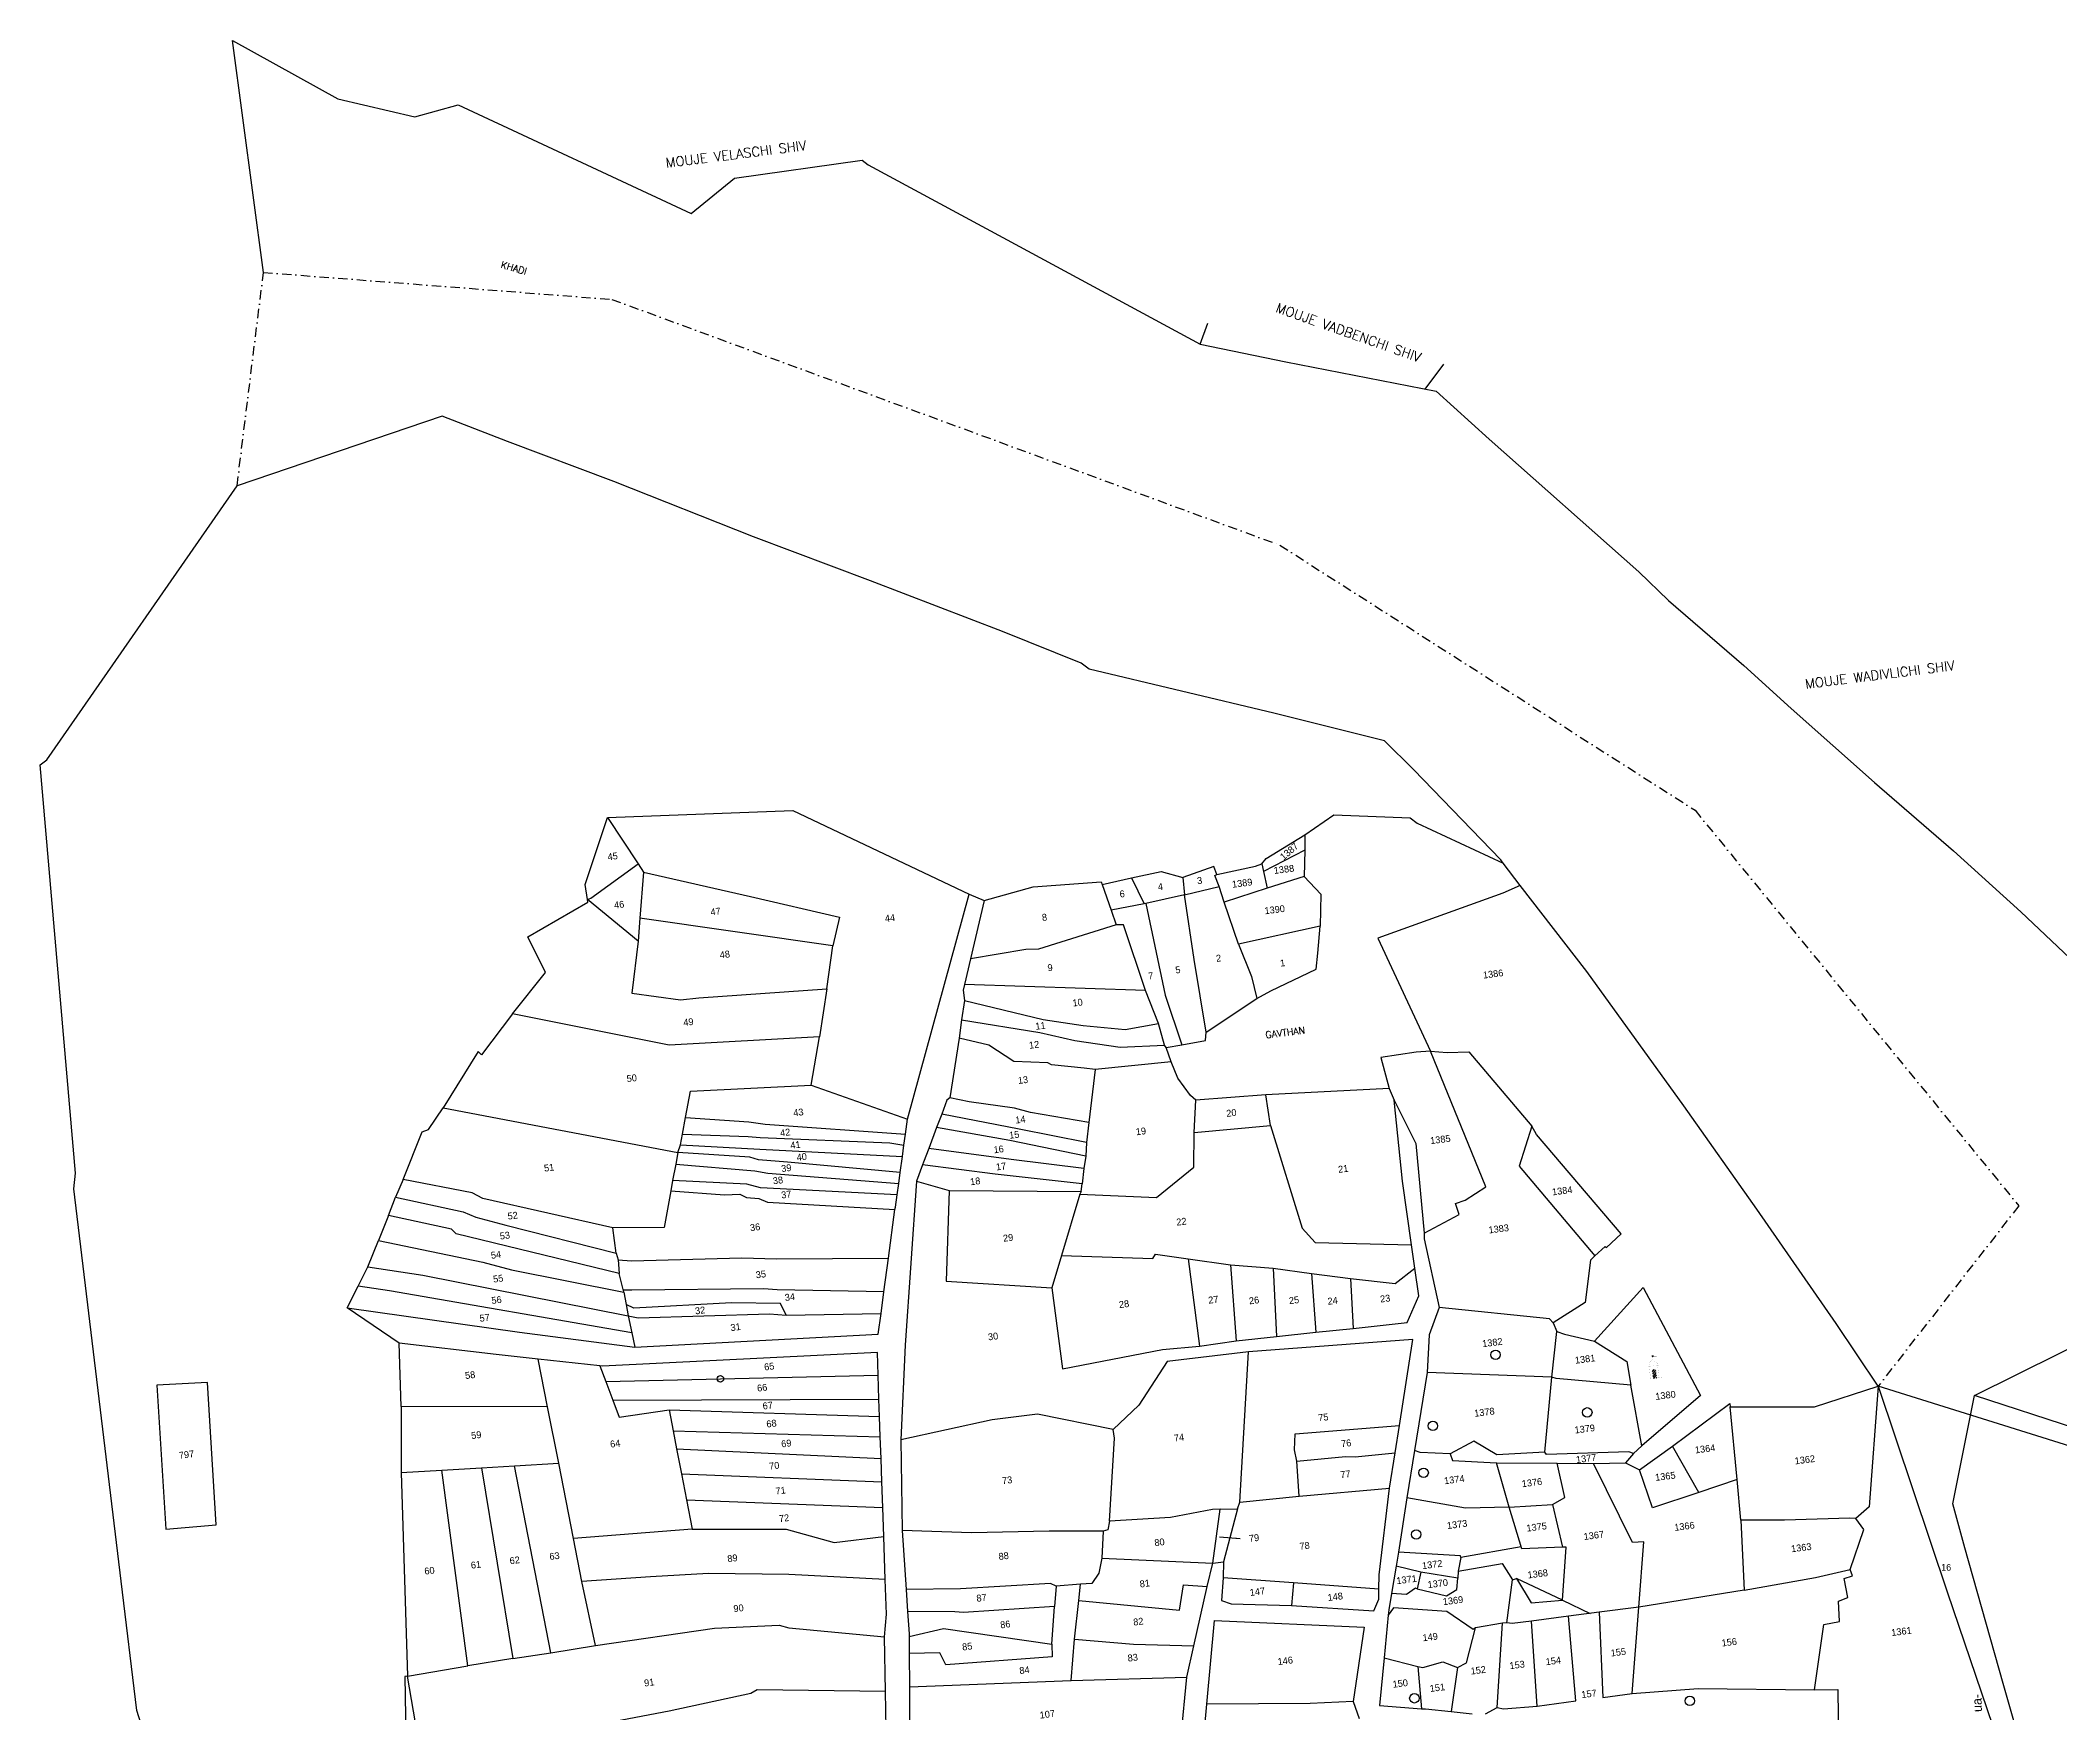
# Model space of a CAD drawing. Header units: metres. Extents: x 286362 to 288495, y 2008811 to 2013011.
# Drawn here: x 286362 to 287449, y 2012111 to 2013011 of the extents above; entities that cross this region are included whole.
import ezdxf
from ezdxf.enums import TextEntityAlignment as Align

# ---------------------------------------------------------------- set-up
doc = ezdxf.new("R2010")
doc.units = ezdxf.units.M
doc.linetypes.add('DASHDOT', pattern=[1, 0.5, -0.25, 0, -0.25])
for name, color, linetype in [('OFF', 1, 'Continuous'), ('POLY_PARCEL', 6, 'Continuous'), ('POLY_ROAD', 30, 'Continuous'), ('POLY_WATER', 4, 'Continuous'), ('TEXT_MAPIN', 7, 'Continuous'), ('TEXT_MAPOUT', 7, 'Continuous'), ('TEXT_PARCEL', 7, 'Continuous'), ('V_BOUND_LINE', 7, 'Continuous'), ('V_BOUND_STREAM_LINE', 7, 'DASHDOT'), ('V_DIVED_LINE', 7, 'Continuous')]:
    doc.layers.add(name, color=color, linetype=linetype)
doc.styles.get("Standard").update_dxf_attribs({"font": 'simplex.shx'})
doc.styles.add('TEXT_MAP', font='')
doc.styles.get('TEXT_MAP').set_extended_font_data('Kruti Dev 050')
doc.dimstyles.get("Standard").update_dxf_attribs({"dimtxt": 0.18, "dimasz": 0.18, "dimexe": 0.18, "dimexo": 0.0625, "dimgap": 0.09, "dimtad": 0, "dimtih": 1, "dimtoh": 1, "dimdec": 4, "dimzin": 0, "dimdsep": 46, "dimtxsty": 'Standard', "dimcen": 0.09, "dimadec": 0, "dimazin": 0, "dimtfac": 1, "dimtdec": 4, "dimtofl": 0, "dimtmove": 0, "dimatfit": 3, "dimfxl": 1, "dimtolj": 1, "dimtzin": 0, "dimarcsym": 0})

msp = doc.modelspace()

# ---------------------------------------------------------------- hatches: boundary and pattern name
at = {"linetype": 'Continuous'}
msp.add_hatch(color=256, dxfattribs=at).paths.add_polyline_path([(287230.2, 2012302.6), (287230.9, 2012302.8), (287231.6, 2012302.8), (287232.5, 2012303), (287230.6, 2012303), (287230, 2012303.3), (287229.3, 2012303.3), (287229.4, 2012302.2), (287229.5, 2012302.2)])
h = msp.add_hatch(dxfattribs=at)
h.set_pattern_fill('ANSI31', color=256, scale=7.401259, angle=7.152, style=0)
h.set_pattern_definition([(52.152, (287063.8324, 2012061.3895), (-0.7305424, 0.5676478), [])])
h.paths.add_polyline_path([(287229.5, 2012295.5), (287230.1, 2012290.8), (287232.1, 2012291.1), (287231.5, 2012295.8)])

# ---------------------------------------------------------------- linework, layer by layer
at = {"linetype": 'Continuous', "const_width": 0.037}
for points in [[(287227.9, 2012297.3), (287227.8, 2012298.2), (287228.1, 2012299.3), (287228.7, 2012300.1), (287229.2, 2012300.5), (287229.5, 2012301.1), (287230, 2012300.7), (287230.9, 2012300.2), (287231.4, 2012300), (287231.9, 2012299.5), (287232.2, 2012298.9), (287232.4, 2012297.9)], [(287229.5, 2012301.1), (287229.3, 2012303.3), (287230, 2012303.3), (287230.6, 2012303), (287232.5, 2012303), (287231.6, 2012302.8), (287230.9, 2012302.8), (287230.2, 2012302.6), (287229.5, 2012302.2), (287229.4, 2012302.2)], [(287226.6, 2012297.2), (287233.8, 2012298.1)], [(287227.5, 2012290.5), (287234.7, 2012291.4)], [(287228.7, 2012290.6), (287227.9, 2012297.3)], [(287230.1, 2012290.8), (287229.5, 2012295.5), (287231.5, 2012295.8), (287232.1, 2012291.1)], [(287233.3, 2012291.2), (287232.4, 2012297.9)]]:
    msp.add_lwpolyline(points, dxfattribs=at)
for centre, radius in [((287145.2, 2012303.6), 2.54), ((286727.9, 2012290.7), 1.75), ((287194.6, 2012272.6), 2.54), ((287111.5, 2012265.3), 2.54), ((287106.5, 2012240.1), 2.54), ((287102.5, 2012206.9), 2.54), ((287101.5, 2012118.7), 2.54), ((287249.8, 2012117.3), 2.54)]:
    msp.add_circle(centre, radius)
at = {"layer": 'OFF'}
for p, q in [((286481.9, 2012886.2), (286465.2, 2013011.1)), ((286861.9, 2012551.5), (286870, 2012548.2)), ((287403, 2012281.7), (287602.9, 2012380.9)), ((286555, 2012309.9), (286527, 2012328.9)), ((286763.4, 2012324.9), (286760.3, 2012331.2)), ((287391.4, 2012223.4), (287403, 2012281.7)), ((286993.1, 2012191.5), (286998.8, 2012192.2))]:
    msp.add_line(p, q, dxfattribs=at)
at = {"layer": 'POLY_PARCEL'}
for p, q in [((286667.2, 2012592.8), (286766.9, 2012596.5)), ((286766.9, 2012596.5), (286861.9, 2012551.5)), ((286655.1, 2012556.8), (286667.2, 2012592.8)), ((286667.2, 2012592.8), (286683.7, 2012567.8)), ((287042.6, 2012583.5), (287058.2, 2012594.2)), ((287058.2, 2012594.2), (287099.3, 2012592.7)), ((287099.3, 2012592.7), (287103.1, 2012589.7)), ((287103.1, 2012589.7), (287149.4, 2012568.2)), ((287042.5, 2012575.2), (287020.3, 2012563.7)), ((287021.8, 2012570.8), (287042.6, 2012583.5)), ((287042.5, 2012575.2), (287042.2, 2012561.1)), ((287042.6, 2012583.5), (287042.5, 2012575.2)), ((286658.1, 2012549.3), (286683.7, 2012567.8)), ((286683.7, 2012567.8), (286686.6, 2012563.3)), ((286686.6, 2012563.3), (286684.6, 2012538.6)), ((286686.6, 2012563.3), (286744.1, 2012550.3)), ((286949.2, 2012560.3), (286965.2, 2012563.7)), ((286965.2, 2012563.7), (286976.9, 2012560.5)), ((286993.5, 2012566.5), (286976.9, 2012560.5)), ((286995.2, 2012562.1), (286993.5, 2012566.5)), ((286994.1, 2012561.5), (286995.2, 2012562.1)), ((286995.2, 2012562.1), (287015.9, 2012566.6)), ((287015.9, 2012566.6), (287019.4, 2012567.9)), ((287019.4, 2012567.9), (287021.8, 2012570.8)), ((287019.4, 2012567.9), (287020.3, 2012563.7)), ((287020.3, 2012563.7), (287022.2, 2012554.7)), ((286656.3, 2012548.7), (286655.1, 2012556.8)), ((286870, 2012548.2), (286896.3, 2012555.5)), ((286896.3, 2012555.5), (286932.9, 2012558.2)), ((286932.9, 2012558.2), (286933.5, 2012556.7)), ((286933.5, 2012556.7), (286949.2, 2012560.3)), ((286933.5, 2012556.7), (286938.2, 2012542.9)), ((286949.2, 2012560.3), (286956.1, 2012546.4)), ((286977.8, 2012551.2), (286957, 2012546.5)), ((286976.9, 2012560.5), (286977.8, 2012551.2)), ((286977.8, 2012551.2), (286996.5, 2012555.6)), ((286982.9, 2012516.4), (286977.8, 2012551.2)), ((286996.5, 2012555.6), (286994.1, 2012561.5)), ((286999.1, 2012547.2), (286996.5, 2012555.6)), ((287022.2, 2012554.7), (286999.1, 2012547.2)), ((287042.2, 2012561.1), (287022.2, 2012554.7)), ((287042.2, 2012561.1), (287051.2, 2012551.6)), ((287051.2, 2012551.6), (287050.8, 2012534.3)), ((287149.1, 2012552.1), (287081.8, 2012527.8)), ((287158.5, 2012556.2), (287149.1, 2012552.1)), ((286624.2, 2012528.5), (286656.5, 2012547.3)), ((286656.3, 2012548.7), (286658.1, 2012549.3)), ((286683.6, 2012526.2), (286656.3, 2012548.7)), ((286656.5, 2012547.3), (286656.3, 2012548.7)), ((286744.1, 2012550.3), (286792.1, 2012539.2)), ((286956.1, 2012546.4), (286938.2, 2012542.9)), ((286938.2, 2012542.9), (286940.9, 2012535)), ((286957, 2012546.5), (286956.1, 2012546.4)), ((286957, 2012546.5), (286967.3, 2012497.2)), ((287006.8, 2012524.6), (286999.1, 2012547.2)), ((286684.6, 2012538.6), (286683.6, 2012526.2)), ((286788.5, 2012523.8), (286684.6, 2012538.6)), ((286792.1, 2012539.2), (286788.5, 2012523.8)), ((286940.9, 2012535), (286899.1, 2012521.9)), ((286945, 2012535), (286940.9, 2012535)), ((286956.7, 2012499.6), (286945, 2012535)), ((287050.8, 2012534.3), (287006.8, 2012524.6)), ((287049.6, 2012519.8), (287050.8, 2012534.3)), ((286633.8, 2012509.4), (286624.2, 2012528.5)), ((286683.6, 2012526.2), (286680.2, 2012498.2)), ((286785.2, 2012500.5), (286788.5, 2012523.8)), ((286892.4, 2012521.8), (286862.6, 2012516.7)), ((286899.1, 2012521.9), (286892.4, 2012521.8)), ((287006.8, 2012524.6), (287013.8, 2012507.2)), ((287048.7, 2012511.1), (287049.6, 2012519.8)), ((287081.8, 2012527.8), (287110.2, 2012467.1)), ((286616, 2012487.1), (286633.8, 2012509.4)), ((286989.5, 2012477.3), (286982.9, 2012516.4)), ((287024.3, 2012499.5), (287048.7, 2012511.1)), ((286680.2, 2012498.2), (286706.5, 2012494.6)), ((286716.3, 2012495.8), (286785.2, 2012500.5)), ((286785.2, 2012500.5), (286781.3, 2012474.7)), ((286956.7, 2012499.6), (286859.3, 2012503)), ((286963.7, 2012482), (286956.7, 2012499.6)), ((286967.3, 2012497.2), (286976.3, 2012470.5)), ((287013.8, 2012507.2), (287016.7, 2012495.4)), ((287016.7, 2012495.4), (287024.3, 2012499.5)), ((286616, 2012487.1), (286599.4, 2012465.1)), ((286700.4, 2012470.3), (286616, 2012487.1)), ((286706.5, 2012494.6), (286716.3, 2012495.8)), ((286859.3, 2012494.3), (286901.7, 2012484.1)), ((286989.5, 2012477.3), (287016.7, 2012495.4)), ((286857.8, 2012483.9), (286899.8, 2012477.1)), ((286899.8, 2012477.1), (286918.8, 2012472.8)), ((286901.7, 2012484.1), (286923.2, 2012480.8)), ((286923.2, 2012480.8), (286945.8, 2012478.7)), ((286945.8, 2012478.7), (286963.7, 2012482)), ((286967, 2012470.2), (286963.7, 2012482)), ((286989.1, 2012472.8), (286989.5, 2012477.3)), ((286597.6, 2012466.8), (286578.6, 2012436.5)), ((286599.4, 2012465.1), (286597.6, 2012466.8)), ((286781.3, 2012474.7), (286700.4, 2012470.3)), ((286776.7, 2012448.8), (286781.3, 2012474.7)), ((286872.5, 2012470.2), (286856.4, 2012474.1)), ((286885.9, 2012461.5), (286872.5, 2012470.2)), ((286918.8, 2012472.8), (286943.1, 2012469.2)), ((286943.1, 2012469.2), (286967, 2012470.2)), ((286967.9, 2012469), (286967, 2012470.2)), ((286967.9, 2012469), (286976.3, 2012470.5)), ((286970.5, 2012461.3), (286967.9, 2012469)), ((286976.3, 2012470.5), (286989.1, 2012472.8)), ((287102.4, 2012466.5), (287083.4, 2012463.7)), ((287110.2, 2012467.1), (287102.4, 2012466.5)), ((287110.2, 2012467.1), (287119.1, 2012466.3)), ((287139.9, 2012394), (287110.2, 2012467.1)), ((287119.1, 2012466.3), (287130.8, 2012466.6)), ((287130.8, 2012466.6), (287164.7, 2012426.6)), ((286904.2, 2012460.8), (286885.9, 2012461.5)), ((286906.2, 2012459.7), (286904.2, 2012460.8)), ((286923.7, 2012457.8), (286906.2, 2012459.7)), ((286929.6, 2012457.1), (286923.7, 2012457.8)), ((286929.6, 2012457.1), (286926.2, 2012428.7)), ((286970.5, 2012461.3), (286929.6, 2012457.1)), ((286974.1, 2012452.5), (286970.5, 2012461.3)), ((287083.4, 2012463.7), (287088, 2012447)), ((286709.2, 2012431.4), (286711.8, 2012445.5)), ((286711.8, 2012445.5), (286776.7, 2012448.8)), ((286776.7, 2012448.8), (286828.7, 2012430.4)), ((286981, 2012443.2), (286974.1, 2012452.5)), ((286983.9, 2012440.6), (286981, 2012443.2)), ((287021.5, 2012443.5), (286983.9, 2012440.6)), ((287088, 2012447), (287021.5, 2012443.5)), ((287024.1, 2012427.1), (287021.5, 2012443.5)), ((287088, 2012447), (287090.6, 2012440.7)), ((286570.7, 2012424.9), (286578.6, 2012436.5)), ((286578.6, 2012436.5), (286705, 2012412.4)), ((286707.5, 2012422.4), (286709.2, 2012431.4)), ((286709.2, 2012431.4), (286743.2, 2012429)), ((286888.8, 2012425.1), (286847.1, 2012433.2)), ((286861.8, 2012439.7), (286851.4, 2012441.9)), ((286886.3, 2012436.3), (286861.8, 2012439.7)), ((286894.9, 2012434), (286886.3, 2012436.3)), ((286926.2, 2012428.7), (286894.9, 2012434)), ((286983, 2012423.3), (286983.9, 2012440.6)), ((286557.2, 2012398), (286567.4, 2012423.6)), ((286567.4, 2012423.6), (286570.7, 2012424.9)), ((286706.4, 2012416.7), (286707.5, 2012422.4)), ((286707.5, 2012422.4), (286742.8, 2012421.1)), ((286742.8, 2012421.1), (286749.3, 2012420.5)), ((286743.2, 2012429), (286752.1, 2012427.8)), ((286749.3, 2012420.5), (286819.1, 2012417.7)), ((286752.1, 2012427.8), (286827.6, 2012422.4)), ((286883.8, 2012419), (286844.3, 2012425.9)), ((286925, 2012417.9), (286888.8, 2012425.1)), ((286926.2, 2012428.7), (286925, 2012417.9)), ((286982.8, 2012404.6), (286983, 2012423.3)), ((286983, 2012423.3), (287024.1, 2012427.1)), ((287024.1, 2012427.1), (287041.1, 2012371.7)), ((287164.7, 2012426.6), (287158, 2012405.2)), ((287167.2, 2012422.2), (287164.7, 2012426.6)), ((287212.8, 2012368.7), (287167.2, 2012422.2)), ((286705, 2012412.4), (286703.9, 2012406.2)), ((286705, 2012412.4), (286706.4, 2012416.7)), ((286743.7, 2012409.9), (286705, 2012412.4)), ((286706.4, 2012416.7), (286749.2, 2012414.3)), ((286748.5, 2012408.6), (286743.7, 2012409.9)), ((286749.2, 2012414.3), (286825.9, 2012410.3)), ((286819.1, 2012417.7), (286826.7, 2012416.4)), ((286884.4, 2012408.7), (286840.1, 2012414.6)), ((286924.6, 2012410.5), (286883.8, 2012419)), ((286924.6, 2012410.5), (286923.6, 2012403.9)), ((286925, 2012417.9), (286924.6, 2012410.5)), ((286703.9, 2012406.2), (286702.2, 2012397.4)), ((286703.9, 2012406.2), (286746.5, 2012402.6)), ((286746.5, 2012402.6), (286753.5, 2012401.4)), ((286764.1, 2012407.2), (286748.5, 2012408.6)), ((286753.5, 2012401.4), (286823.9, 2012395.8)), ((286824.7, 2012401.8), (286764.1, 2012407.2)), ((286875.9, 2012400.9), (286836.8, 2012405.9)), ((286922.7, 2012395.7), (286875.9, 2012400.9)), ((286923.6, 2012403.9), (286884.4, 2012408.7)), ((286923.6, 2012403.9), (286922.7, 2012395.7)), ((286962.7, 2012388.3), (286982.8, 2012404.6)), ((287158, 2012405.2), (287198.6, 2012356.8)), ((286549.3, 2012378.6), (286553.1, 2012388.4)), ((286557.2, 2012398), (286553.1, 2012388.4)), ((286553.1, 2012388.4), (286589.4, 2012380.5)), ((286594.3, 2012390.8), (286557.2, 2012398)), ((286600, 2012387.7), (286594.3, 2012390.8)), ((286701.2, 2012391.9), (286697.6, 2012372.2)), ((286702.2, 2012397.4), (286701.2, 2012391.9)), ((286701.2, 2012391.9), (286730.1, 2012389.7)), ((286742.1, 2012395.4), (286702.2, 2012397.4)), ((286730.1, 2012389.7), (286738.4, 2012390.1)), ((286738.4, 2012390.1), (286742, 2012388.2)), ((286742, 2012388.2), (286748.6, 2012387.7)), ((286749.5, 2012393.5), (286742.1, 2012395.4)), ((286823, 2012389.7), (286749.5, 2012393.5)), ((286851, 2012392.1), (286922.1, 2012391.5)), ((286921.4, 2012390), (286911.5, 2012357.1)), ((286922.1, 2012391.5), (286921.4, 2012390)), ((286921.4, 2012390), (286962.7, 2012388.3)), ((286922.1, 2012391.5), (286922.7, 2012395.7)), ((287128.8, 2012386.9), (287139.9, 2012394)), ((286549.3, 2012378.6), (286543.8, 2012365.1)), ((286583.1, 2012371.2), (286549.3, 2012378.6)), ((286589.4, 2012380.5), (286596.3, 2012377.6)), ((286596.3, 2012377.6), (286612.5, 2012373.4)), ((286670.1, 2012371.9), (286600, 2012387.7)), ((286748.6, 2012387.7), (286753.2, 2012385.7)), ((286753.2, 2012385.7), (286821.9, 2012381.8)), ((287106.7, 2012369.1), (287125.6, 2012379.1)), ((287123.7, 2012385.1), (287128.8, 2012386.9)), ((287125.6, 2012379.1), (287123.7, 2012385.1)), ((286585.6, 2012368.7), (286583.1, 2012371.2)), ((286673.5, 2012347.3), (286585.6, 2012368.7)), ((286612.5, 2012373.4), (286671.8, 2012358.3)), ((286697.6, 2012372.2), (286670.1, 2012371.9)), ((286671.8, 2012358.3), (286670.1, 2012371.9)), ((287041.1, 2012371.7), (287048.1, 2012364.1)), ((287205, 2012361.4), (287212.8, 2012368.7)), ((286538.1, 2012350.9), (286543.8, 2012365.1)), ((286543.8, 2012365.1), (286600, 2012353.4)), ((286671.8, 2012358.3), (286672.9, 2012354.7)), ((286680.1, 2012354.2), (286739.4, 2012355.8)), ((286739.4, 2012355.8), (286758.2, 2012355.2)), ((286758.2, 2012355.2), (286818.4, 2012355.6)), ((286911.5, 2012357.1), (286906.3, 2012339.6)), ((286911.5, 2012357.1), (286960.8, 2012355.4)), ((286960.8, 2012355.4), (286962.2, 2012357.7)), ((286962.2, 2012357.7), (286979.8, 2012355.3)), ((287048.1, 2012364.1), (287100, 2012362.7)), ((287198.6, 2012356.8), (287196.4, 2012354.5)), ((287198.6, 2012356.8), (287204.3, 2012361.8)), ((287204.3, 2012361.8), (287205, 2012361.4)), ((286532.9, 2012340.5), (286538.1, 2012350.9)), ((286538.1, 2012350.9), (286567.7, 2012346.5)), ((286567.7, 2012346.5), (286678.3, 2012324.5)), ((286600, 2012353.4), (286615.5, 2012349.4)), ((286615.5, 2012349.4), (286676, 2012337.3)), ((286672.9, 2012354.7), (286673.5, 2012347.3)), ((286672.9, 2012354.7), (286680.1, 2012354.2)), ((286675.5, 2012338.8), (286673.5, 2012347.3)), ((286979.8, 2012355.3), (286985.8, 2012308.3)), ((286979.8, 2012355.3), (287002.6, 2012352.1)), ((287002.6, 2012352.1), (287005.6, 2012311.1)), ((287002.6, 2012352.1), (287025.5, 2012350.2)), ((287025.5, 2012350.2), (287027.3, 2012313.4)), ((287025.5, 2012350.2), (287046.1, 2012347.4)), ((287046.1, 2012347.4), (287048.5, 2012315.7)), ((287046.1, 2012347.4), (287067.2, 2012344.6)), ((287067.2, 2012344.6), (287068.5, 2012317.8)), ((287067.2, 2012344.6), (287091.2, 2012342)), ((287091.2, 2012342), (287101.8, 2012350.2)), ((287196.4, 2012354.5), (287193.5, 2012331.8)), ((286527, 2012328.9), (286532.9, 2012340.5)), ((286549.7, 2012338), (286532.9, 2012340.5)), ((286680.2, 2012315.4), (286549.7, 2012338)), ((286675.7, 2012338.4), (286675.5, 2012338.8)), ((286680.2, 2012338.3), (286675.7, 2012338.4)), ((286676, 2012337.3), (286675.7, 2012338.4)), ((286676, 2012337.3), (286677.2, 2012330.7)), ((286751.2, 2012339.1), (286680.2, 2012338.3)), ((286758.4, 2012338.6), (286751.2, 2012339.1)), ((286815.9, 2012337.5), (286758.4, 2012338.6)), ((287198.4, 2012311), (287224.6, 2012339.9)), ((287224.6, 2012339.9), (287255.5, 2012281.6)), ((286677.2, 2012330.7), (286678.3, 2012324.5)), ((286681.4, 2012328.7), (286677.2, 2012330.7)), ((286678.3, 2012324.5), (286683.7, 2012323.5)), ((286678.3, 2012324.5), (286680.2, 2012315.4)), ((286733.9, 2012331.6), (286681.4, 2012328.7)), ((286683.7, 2012323.5), (286754.3, 2012325.6)), ((286760.3, 2012331.2), (286733.9, 2012331.6)), ((286754.3, 2012325.6), (286763.4, 2012324.9)), ((286763.4, 2012324.9), (286814.4, 2012325.8)), ((287174.3, 2012323), (287114.8, 2012329.1)), ((287176.2, 2012320.8), (287174.3, 2012323)), ((287193.5, 2012331.8), (287176.2, 2012320.8)), ((286680.2, 2012315.4), (286681.9, 2012307.7)), ((287175.6, 2012291.5), (287178.2, 2012316.2)), ((287176.2, 2012320.8), (287178.2, 2012316.2)), ((287178.2, 2012316.2), (287182.4, 2012314.7)), ((287182.4, 2012314.7), (287198.4, 2012311)), ((286556.1, 2012275.8), (286555, 2012309.9)), ((286634.9, 2012275.6), (286629.9, 2012301.2)), ((287007.6, 2012224.3), (287012.2, 2012305.1)), ((287198.4, 2012311), (287215.8, 2012300)), ((286663.1, 2012297.6), (286666.3, 2012289.2)), ((286666.3, 2012289.2), (286812.9, 2012292.7)), ((287175.6, 2012291.5), (287108.4, 2012294.1)), ((287171.7, 2012251.1), (287175.6, 2012291.5)), ((287177.9, 2012290.8), (287175.6, 2012291.5)), ((287218, 2012287.3), (287177.9, 2012290.8)), ((287215.8, 2012300), (287218, 2012287.3)), ((286451.8, 2012288.7), (286424.5, 2012287.2)), ((286424.5, 2012287.2), (286429.3, 2012209.7)), ((286456.5, 2012212.1), (286451.8, 2012288.7)), ((286666.3, 2012289.2), (286670.1, 2012279.2)), ((286670.1, 2012279.2), (286813.3, 2012279.7)), ((286670.1, 2012279.2), (286673.5, 2012270)), ((287224, 2012254.6), (287218, 2012287.3)), ((287255.5, 2012281.6), (287224, 2012254.6)), ((287317, 2012275.5), (287351.2, 2012286.7)), ((287351.2, 2012286.7), (287346.3, 2012221.7)), ((286556.1, 2012275.8), (286556.1, 2012240.2)), ((286634.9, 2012275.6), (286556.1, 2012275.8)), ((286640.9, 2012245.3), (286634.9, 2012275.6)), ((286673.5, 2012270), (286700.3, 2012274)), ((286700.3, 2012274), (286813.6, 2012270.4)), ((286700.3, 2012274), (286702.5, 2012262.6)), ((287240.4, 2012254.5), (287271.3, 2012277.4)), ((287271.3, 2012277.4), (287271.5, 2012275.6)), ((287275.3, 2012236.4), (287271.5, 2012275.6)), ((287271.5, 2012275.6), (287317, 2012275.5)), ((286702.5, 2012262.6), (286814, 2012259.5)), ((286702.5, 2012262.6), (286704.3, 2012253)), ((286937.3, 2012214), (286940, 2012258.8)), ((286940, 2012258.8), (286939.4, 2012263.4)), ((287037, 2012252.4), (287037.4, 2012261)), ((287037.4, 2012261), (287093.5, 2012265.5)), ((286704.3, 2012253), (286814.4, 2012247.8)), ((286704.3, 2012253), (286706.9, 2012239.5)), ((287038.2, 2012246.3), (287037, 2012252.4)), ((287038.2, 2012246.3), (287064.5, 2012248.8)), ((287064.5, 2012248.8), (287069.6, 2012248.6)), ((287069.6, 2012248.6), (287091.2, 2012250.8)), ((287104.7, 2012251), (287101.5, 2012252.1)), ((287120.8, 2012250.2), (287104.7, 2012251)), ((287133.6, 2012257.1), (287120.8, 2012250.2)), ((287120.8, 2012250.2), (287122.1, 2012246.7)), ((287122.1, 2012246.7), (287145.8, 2012245.4)), ((287145.9, 2012249.7), (287133.6, 2012257.1)), ((287171.7, 2012251.1), (287145.9, 2012249.7)), ((287172.7, 2012250), (287171.7, 2012251.1)), ((287217, 2012251.3), (287172.7, 2012250)), ((287219.4, 2012250.4), (287215.1, 2012245.4)), ((287219.4, 2012250.4), (287217, 2012251.3)), ((287224, 2012254.6), (287219.4, 2012250.4)), ((287222.7, 2012241.7), (287240.4, 2012254.5)), ((287254.6, 2012229.5), (287240.4, 2012254.5)), ((286556.1, 2012240.2), (286577.9, 2012241.5)), ((286556.1, 2012240.2), (286559.4, 2012130.6)), ((286577.9, 2012241.5), (286599.4, 2012242.8)), ((286591.9, 2012136.1), (286577.9, 2012241.5)), ((286599.4, 2012242.8), (286617, 2012243.8)), ((286599.4, 2012242.8), (286616.2, 2012140.1)), ((286617, 2012243.8), (286640.9, 2012245.3)), ((286636.7, 2012143.1), (286617, 2012243.8)), ((286648.8, 2012204.8), (286640.9, 2012245.3)), ((286706.9, 2012239.5), (286814.8, 2012235.2)), ((286706.9, 2012239.5), (286709.6, 2012225.6)), ((287039.5, 2012227.5), (287038.2, 2012246.3)), ((287152.6, 2012221.6), (287145.8, 2012245.4)), ((287145.8, 2012245.4), (287178.4, 2012245.3)), ((287182.5, 2012226.8), (287178.4, 2012245.3)), ((287178.4, 2012245.3), (287197.9, 2012245.1)), ((287197.9, 2012245.1), (287215.1, 2012245.4)), ((287219, 2012202.5), (287197.9, 2012245.1)), ((287215.1, 2012245.4), (287222.7, 2012241.7)), ((287229.7, 2012221.3), (287222.7, 2012241.7)), ((287275.3, 2012236.4), (287254.6, 2012229.5)), ((287277.3, 2012214.5), (287275.3, 2012236.4)), ((286709.6, 2012225.6), (286815.3, 2012221.4)), ((286709.6, 2012225.6), (286712.7, 2012209.8)), ((287007.6, 2012224.3), (287039.5, 2012227.5)), ((287039.5, 2012227.5), (287088.2, 2012231.8)), ((287129.1, 2012221.1), (287097.5, 2012226.6)), ((287175.8, 2012223.1), (287182.5, 2012226.8)), ((287254.6, 2012229.5), (287229.7, 2012221.3)), ((286937.3, 2012214), (286936.5, 2012209.4)), ((286970.2, 2012216.1), (286937.3, 2012214)), ((286992.8, 2012220.3), (286970.2, 2012216.1)), ((286996.9, 2012220.5), (286992.8, 2012220.3)), ((287006.3, 2012220.7), (287007.6, 2012224.3)), ((287152.6, 2012221.6), (287129.1, 2012221.1)), ((287152.6, 2012221.6), (287175.8, 2012223.1)), ((287159.3, 2012199.1), (287152.6, 2012221.6)), ((287175.8, 2012223.1), (287181.2, 2012200)), ((287296.4, 2012214.6), (287277.3, 2012214.5)), ((287277.3, 2012214.5), (287279.1, 2012176.9)), ((287300.8, 2012214.6), (287296.4, 2012214.6)), ((287335.9, 2012215.7), (287300.8, 2012214.6)), ((287339.2, 2012215.5), (287335.9, 2012215.7)), ((287346.3, 2012221.7), (287339.2, 2012215.5)), ((287343.4, 2012209.6), (287339.2, 2012215.5)), ((287397.8, 2012199.6), (287391.4, 2012223.4)), ((286429.3, 2012209.7), (286456.5, 2012212.1)), ((286712.7, 2012209.8), (286648.8, 2012204.8)), ((286653.3, 2012181.6), (286648.8, 2012204.8)), ((286712.7, 2012209.8), (286763.3, 2012209.8)), ((286763.3, 2012209.8), (286789.2, 2012202.5)), ((286789.2, 2012202.5), (286815.9, 2012205.8)), ((286863.1, 2012207.7), (286825.8, 2012209)), ((286904.9, 2012208.7), (286863.1, 2012207.7)), ((286933.9, 2012208.7), (286904.9, 2012208.7)), ((286933.9, 2012208.7), (286933.3, 2012194.2)), ((286936.5, 2012209.4), (286933.9, 2012208.7)), ((287336.1, 2012188.1), (287343.4, 2012209.6)), ((286933.3, 2012194.2), (286931.7, 2012186)), ((286933.3, 2012194.2), (286993.1, 2012191.5)), ((287126.4, 2012195.3), (287092.9, 2012197.3)), ((287126.5, 2012194.5), (287125, 2012187.2)), ((287126.5, 2012194.5), (287126.4, 2012195.3)), ((287159, 2012200.2), (287126.5, 2012194.5)), ((287159.3, 2012199.1), (287159, 2012200.2)), ((287181.2, 2012200), (287159.3, 2012199.1)), ((287183.2, 2012200), (287181.2, 2012200)), ((287181.3, 2012171.5), (287183.2, 2012200)), ((287225.1, 2012202.9), (287219, 2012202.5)), ((287222.3, 2012167.8), (287225.1, 2012202.9)), ((287418.4, 2012126.6), (287397.8, 2012199.6)), ((286690.3, 2012184), (286653.3, 2012181.6)), ((286660.6, 2012147.1), (286653.3, 2012181.6)), ((286721.6, 2012185.9), (286690.3, 2012184)), ((286764.8, 2012185.4), (286721.6, 2012185.9)), ((286816.7, 2012182.7), (286764.8, 2012185.4)), ((286931.7, 2012186), (286927.8, 2012180.5)), ((287036.4, 2012180.8), (286998.5, 2012183.5)), ((287105, 2012186.6), (287091.7, 2012189.8)), ((287105, 2012186.6), (287103.1, 2012177.6)), ((287124.9, 2012183.4), (287105, 2012186.6)), ((287124.3, 2012177.2), (287124.9, 2012183.4)), ((287125, 2012187.2), (287124.9, 2012183.4)), ((287125, 2012187.2), (287148.7, 2012191.2)), ((287148.7, 2012191.2), (287154.3, 2012182.4)), ((287151.3, 2012159.4), (287154.3, 2012182.4)), ((287154.3, 2012182.4), (287156.5, 2012183.1)), ((287181.3, 2012171.5), (287156.5, 2012183.1)), ((287156.5, 2012183.1), (287164.4, 2012170)), ((287279.1, 2012176.9), (287317.5, 2012183.8)), ((287317.5, 2012183.8), (287336.1, 2012188.1)), ((287332.9, 2012183.2), (287337.3, 2012184.6)), ((287334.8, 2012173), (287332.9, 2012183.2)), ((287337.3, 2012184.6), (287336.1, 2012188.1)), ((286857.1, 2012177.7), (286827.9, 2012177.3)), ((286905.6, 2012180.5), (286857.1, 2012177.7)), ((286908.6, 2012179.1), (286905.6, 2012180.5)), ((286908.6, 2012179.1), (286907.8, 2012168.1)), ((286921.7, 2012180.1), (286908.6, 2012179.1)), ((286918.6, 2012150.6), (286920.8, 2012171.4)), ((286920.8, 2012171.4), (286921.7, 2012180.1)), ((286920.8, 2012171.4), (286975.1, 2012166.1)), ((286927.8, 2012180.5), (286921.7, 2012180.1)), ((286975.1, 2012166.1), (286977.3, 2012179.8)), ((286977.3, 2012179.8), (286990, 2012178.8)), ((287036.4, 2012180.8), (287035.3, 2012168.6)), ((287082.4, 2012177.5), (287036.4, 2012180.8)), ((287097.3, 2012174.6), (287089.2, 2012175.1)), ((287102.2, 2012177.9), (287097.3, 2012174.6)), ((287103.1, 2012177.6), (287102.2, 2012177.9)), ((287103.1, 2012177.6), (287118.8, 2012173.9)), ((287118.8, 2012173.9), (287124.3, 2012177.2)), ((287164.4, 2012170), (287181.3, 2012171.5)), ((287181.3, 2012171.5), (287196.2, 2012164.4)), ((287279.1, 2012176.9), (287222.3, 2012167.8)), ((287329.8, 2012170.9), (287334.8, 2012173)), ((287330.3, 2012160.1), (287329.8, 2012170.9)), ((286854.1, 2012165.3), (286828.7, 2012165.5)), ((286858.8, 2012164.9), (286854.1, 2012165.3)), ((286907.8, 2012168.1), (286858.8, 2012164.9)), ((286906.4, 2012147.8), (286907.8, 2012168.1)), ((287090.3, 2012167.4), (287087.4, 2012163.4)), ((287119, 2012165.4), (287090.3, 2012167.4)), ((287133.2, 2012155.8), (287119, 2012165.4)), ((287164.5, 2012160.3), (287154.2, 2012159)), ((287184.5, 2012162.9), (287164.5, 2012160.3)), ((287167.7, 2012114.4), (287164.5, 2012160.3)), ((287201, 2012165), (287184.5, 2012162.9)), ((287188.5, 2012117.4), (287184.5, 2012162.9)), ((287222.3, 2012167.8), (287201, 2012165)), ((287201, 2012165), (287202.9, 2012119.2)), ((287218.8, 2012121.2), (287222.3, 2012167.8)), ((287321.9, 2012158.4), (287330.3, 2012160.1)), ((286660.6, 2012147.1), (286724.7, 2012156.5)), ((286724.7, 2012156.5), (286759.6, 2012158.1)), ((286759.6, 2012158.1), (286764.7, 2012156.7)), ((286764.7, 2012156.7), (286816.2, 2012151.8)), ((286829.5, 2012152), (286848.1, 2012156.2)), ((286848.1, 2012156.2), (286906.4, 2012147.8)), ((286916.8, 2012128.2), (286918.6, 2012150.6)), ((286918.6, 2012150.6), (286950.3, 2012147.9)), ((287129.6, 2012137.7), (287134.5, 2012156.7)), ((287134.5, 2012156.7), (287133.2, 2012155.8)), ((287148.9, 2012159.1), (287134.5, 2012156.7)), ((287146, 2012113.8), (287148.9, 2012159.1)), ((287151.3, 2012159.4), (287148.9, 2012159.1)), ((287154.2, 2012159), (287151.3, 2012159.4)), ((287316.9, 2012123.3), (287321.9, 2012158.4)), ((286616.2, 2012140.1), (286591.9, 2012136.1)), ((286616.2, 2012140.1), (286636.7, 2012143.1)), ((286636.7, 2012143.1), (286660.6, 2012147.1)), ((286846, 2012143.2), (286829.5, 2012142.9)), ((286849.3, 2012136.7), (286846, 2012143.2)), ((286906.6, 2012141), (286849.3, 2012136.7)), ((286906.4, 2012147.8), (286906.6, 2012141)), ((286950.3, 2012147.9), (286982.8, 2012146.9)), ((287085.2, 2012140.5), (287103.3, 2012135.8)), ((287106.1, 2012135.3), (287116.8, 2012138.4)), ((287116.8, 2012138.4), (287124.7, 2012135.2)), ((286559.4, 2012130.6), (286558, 2012130.5)), ((286558, 2012130.5), (286559.1, 2012068.7)), ((286559.4, 2012130.6), (286591.9, 2012136.1)), ((286567, 2012086.5), (286559.4, 2012130.6)), ((286829.7, 2012124.8), (286916.8, 2012128.2)), ((286916.8, 2012128.2), (286979, 2012130.1)), ((287103.3, 2012135.8), (287105.3, 2012113.1)), ((287103.3, 2012135.8), (287106.1, 2012135.3)), ((287124.7, 2012135.2), (287121.3, 2012111.6)), ((287124.7, 2012135.2), (287129.6, 2012137.7)), ((286744.3, 2012121.2), (286700.4, 2012111.8)), ((286747.7, 2012123.2), (286744.3, 2012121.2)), ((286816.8, 2012122.3), (286747.7, 2012123.2)), ((287068.6, 2012116.9), (287045.4, 2012115.9)), ((287167.7, 2012114.4), (287188.5, 2012117.4)), ((287202.9, 2012119.2), (287218.8, 2012121.2)), ((287218.8, 2012121.2), (287254.2, 2012124)), ((287254.2, 2012124), (287316.9, 2012123.3)), ((287316.9, 2012123.3), (287329.5, 2012123.4)), ((287329.5, 2012123.4), (287329.8, 2012094.1)), ((287439.6, 2012053.1), (287418.4, 2012126.6)), ((286700.4, 2012111.8), (286567, 2012086.5)), ((287045.4, 2012115.9), (286989.8, 2012115.5)), ((287139.8, 2012110.3), (287146, 2012113.8)), ((287146, 2012113.8), (287149.5, 2012113)), ((287149.5, 2012113), (287167.7, 2012114.4))]:
    msp.add_line(p, q, dxfattribs=at)
at = {"layer": 'POLY_ROAD'}
for p, q in [((286828.7, 2012430.4), (286861.9, 2012551.5)), ((286870, 2012548.2), (286862.6, 2012516.7)), ((286862.6, 2012516.7), (286859.3, 2012503)), ((286859.3, 2012503), (286858.6, 2012499.9)), ((286858.6, 2012499.9), (286859.3, 2012494.3)), ((286859.3, 2012494.3), (286857.8, 2012483.9)), ((286857.8, 2012483.9), (286856.4, 2012474.1)), ((286856.4, 2012474.1), (286851.4, 2012441.9)), ((286847.1, 2012433.2), (286844.3, 2012425.9)), ((286849.9, 2012440.7), (286847.1, 2012433.2)), ((286851.4, 2012441.9), (286849.9, 2012440.7)), ((287095.1, 2012397.1), (287090.6, 2012440.7)), ((287090.6, 2012440.7), (287102.3, 2012417.3)), ((286826.7, 2012416.4), (286827.6, 2012422.4)), ((286827.6, 2012422.4), (286828.7, 2012430.4)), ((286844.3, 2012425.9), (286840.1, 2012414.6)), ((286824.7, 2012401.8), (286825.9, 2012410.3)), ((286825.9, 2012410.3), (286826.7, 2012416.4)), ((286840.1, 2012414.6), (286837.3, 2012407.3)), ((287102.3, 2012417.3), (287106.7, 2012369.1)), ((286823.9, 2012395.8), (286824.7, 2012401.8)), ((286836.8, 2012405.9), (286833.5, 2012397)), ((286837.3, 2012407.3), (286836.8, 2012405.9)), ((286822.1, 2012383), (286823, 2012389.7)), ((286823, 2012389.7), (286823.9, 2012395.8)), ((286833.5, 2012397), (286827.4, 2012308.8)), ((286833.5, 2012397), (286851, 2012392.1)), ((286851, 2012392.1), (286849.4, 2012343.2)), ((287100, 2012362.7), (287095.1, 2012397.1)), ((286818.4, 2012355.6), (286821.9, 2012381.8)), ((286821.9, 2012381.8), (286822.1, 2012383)), ((287106.7, 2012369.1), (287106.8, 2012366.1)), ((286815.9, 2012337.5), (286818.4, 2012355.6)), ((287101.8, 2012350.2), (287100, 2012362.7)), ((287106.8, 2012366.1), (287114.8, 2012329.1)), ((287103.9, 2012335.4), (287101.8, 2012350.2)), ((286814.4, 2012325.8), (286815.9, 2012337.5)), ((286849.4, 2012343.2), (286906.3, 2012339.6)), ((286906.3, 2012339.6), (286912.1, 2012296)), ((287097.6, 2012320.9), (287103.9, 2012335.4)), ((286527, 2012328.9), (286619.7, 2012315.7)), ((286812.9, 2012314.7), (286814.4, 2012325.8)), ((287114.8, 2012329.1), (287109.5, 2012314.4)), ((286619.7, 2012315.7), (286681.9, 2012307.7)), ((286681.9, 2012307.7), (286812.9, 2012314.7)), ((287005.6, 2012311.1), (287027.3, 2012313.4)), ((287100.7, 2012311.8), (287012.2, 2012305.1)), ((287027.3, 2012313.4), (287048.5, 2012315.7)), ((287048.5, 2012315.7), (287068.5, 2012317.8)), ((287068.5, 2012317.8), (287097.6, 2012320.9)), ((287093.5, 2012265.5), (287100.7, 2012311.8)), ((287109.5, 2012314.4), (287108.4, 2012294.1)), ((286607.3, 2012303.7), (286555, 2012309.9)), ((286629.9, 2012301.2), (286607.3, 2012303.7)), ((286663.1, 2012297.6), (286629.9, 2012301.2)), ((286812.5, 2012304.9), (286664.5, 2012297.5)), ((286812.9, 2012292.7), (286812.5, 2012304.9)), ((286827.4, 2012308.8), (286825.1, 2012257.8)), ((286912.1, 2012296), (286965.9, 2012306.5)), ((286965.9, 2012306.5), (286985.8, 2012308.3)), ((287012.2, 2012305.1), (286968.4, 2012299.9)), ((286985.8, 2012308.3), (287005.6, 2012311.1)), ((286664.5, 2012297.5), (286663.1, 2012297.6)), ((286813.3, 2012279.7), (286812.9, 2012292.7)), ((286968.4, 2012299.9), (286953.2, 2012276.5)), ((287108.4, 2012294.1), (287101.5, 2012252.1)), ((286813.6, 2012270.4), (286813.3, 2012279.7)), ((286814, 2012259.5), (286813.6, 2012270.4)), ((286874.2, 2012268.6), (286825.1, 2012257.8)), ((286898.7, 2012271.7), (286874.2, 2012268.6)), ((286939.4, 2012263.4), (286898.7, 2012271.7)), ((286953.2, 2012276.5), (286939.4, 2012263.4)), ((286814.4, 2012247.8), (286814, 2012259.5)), ((286825.1, 2012257.8), (286825.8, 2012209)), ((287091.2, 2012250.8), (287093.5, 2012265.5)), ((286814.8, 2012235.2), (286814.4, 2012247.8)), ((287088.2, 2012231.8), (287091.2, 2012250.8)), ((287101.5, 2012252.1), (287097.5, 2012226.6)), ((286815.3, 2012221.4), (286814.8, 2012235.2)), ((287082.6, 2012185.2), (287088.2, 2012231.8)), ((287097.5, 2012226.6), (287092.9, 2012197.3)), ((286815.9, 2012205.8), (286815.3, 2012221.4)), ((286993.1, 2012191.5), (286996.9, 2012220.5)), ((286996.9, 2012220.5), (287006.3, 2012220.7)), ((287006.3, 2012220.7), (286998.8, 2012192.2)), ((286816.7, 2012182.7), (286815.9, 2012205.8)), ((286825.8, 2012209), (286827.9, 2012177.3)), ((287092.9, 2012197.3), (287091.7, 2012189.8)), ((286817.4, 2012164), (286816.7, 2012182.7)), ((286990, 2012178.8), (286993.1, 2012191.5)), ((286998.5, 2012183.5), (286997.7, 2012171.3)), ((286998.8, 2012192.2), (286998.5, 2012183.5)), ((287082.4, 2012177.5), (287082.6, 2012185.2)), ((287091.7, 2012189.8), (287089.2, 2012175.1)), ((286827.9, 2012177.3), (286828.7, 2012165.5)), ((286982.8, 2012146.9), (286990, 2012178.8)), ((286997.7, 2012171.3), (287002.9, 2012169.6)), ((287079.7, 2012165.7), (287082.3, 2012172)), ((287082.3, 2012172), (287082.4, 2012177.5)), ((287089.2, 2012175.1), (287087.7, 2012166.4)), ((286816.2, 2012151.8), (286817.4, 2012164)), ((286828.7, 2012165.5), (286829.5, 2012153.4)), ((286989.8, 2012115.5), (286994, 2012160.5)), ((286994, 2012160.5), (287074.4, 2012156.9)), ((287002.9, 2012169.6), (287035.3, 2012168.6)), ((287035.3, 2012168.6), (287079.7, 2012165.7)), ((287087.4, 2012163.4), (287085.2, 2012140.5)), ((287087.7, 2012166.4), (287087.4, 2012163.4)), ((286816.8, 2012122.3), (286816.2, 2012151.8)), ((286829.5, 2012153.4), (286829.5, 2012152)), ((286829.5, 2012152), (286829.5, 2012142.9)), ((287074.4, 2012156.9), (287068.6, 2012116.9)), ((286829.5, 2012142.9), (286829.7, 2012124.8)), ((286979, 2012130.1), (286982.8, 2012146.9)), ((287085.2, 2012140.5), (287082.8, 2012114.9)), ((286975.9, 2012098.5), (286979, 2012130.1)), ((286817.3, 2012092.2), (286816.8, 2012122.3)), ((286829.7, 2012124.8), (286830, 2012084.5)), ((287068.6, 2012116.9), (287071.8, 2012107.9)), ((286986.4, 2012079.2), (286989.8, 2012115.5)), ((287082.8, 2012114.9), (287105.3, 2012113.1)), ((287105.3, 2012113.1), (287107.5, 2012113)), ((287107.5, 2012113), (287121.3, 2012111.6)), ((287121.3, 2012111.6), (287132.7, 2012110.4))]:
    msp.add_line(p, q, dxfattribs=at)
at = {"layer": 'POLY_WATER'}
for p, q in [((286465.2, 2013011.1), (286521.9, 2012979.7)), ((286521.9, 2012979.7), (286563.5, 2012969.9)), ((286563.5, 2012969.9), (286586.7, 2012976.4)), ((286586.7, 2012976.4), (286712.1, 2012917.9)), ((286735.5, 2012937), (286804.2, 2012946.6)), ((286804.2, 2012946.6), (286807.5, 2012944.1)), ((286807.5, 2012944.1), (286882.3, 2012903.8)), ((286712.1, 2012917.9), (286735.5, 2012937)), ((286882.3, 2012903.8), (286986.2, 2012847.6)), ((286986.2, 2012847.6), (287032.3, 2012838)), ((287032.3, 2012838), (287113.2, 2012822.2)), ((287113.2, 2012822.2), (287141.8, 2012796.4)), ((286578.2, 2012808.8), (286467.7, 2012771.4)), ((286613.4, 2012795.2), (286578.2, 2012808.8)), ((286670.6, 2012773.7), (286613.4, 2012795.2)), ((287141.8, 2012796.4), (287222.3, 2012725)), ((286745.8, 2012743.8), (286670.6, 2012773.7)), ((286808.8, 2012720.2), (286745.8, 2012743.8)), ((287222.3, 2012725), (287238.4, 2012709.6)), ((286879.8, 2012692.9), (286808.8, 2012720.2)), ((287238.4, 2012709.6), (287278.8, 2012674.7)), ((286922.1, 2012675.8), (286879.8, 2012692.9)), ((286926.4, 2012672.6), (286922.1, 2012675.8)), ((287025.8, 2012648.9), (286926.4, 2012672.6)), ((287278.8, 2012674.7), (287304.3, 2012651.5)), ((287085.5, 2012634.1), (287025.8, 2012648.9)), ((287304.3, 2012651.5), (287349.2, 2012611.6)), ((287101, 2012618.7), (287085.5, 2012634.1)), ((287148, 2012570.1), (287101, 2012618.7)), ((287349.2, 2012611.6), (287391.7, 2012574.8)), ((287391.7, 2012574.8), (287428, 2012542)), ((287149.4, 2012568.2), (287148, 2012570.1)), ((287158.5, 2012556.2), (287149.4, 2012568.2)), ((287194.4, 2012510), (287158.5, 2012556.2)), ((287428, 2012542), (287461, 2012510.8)), ((287246.5, 2012437.6), (287194.4, 2012510)), ((287285.9, 2012381.9), (287246.5, 2012437.6)), ((287328.6, 2012320.4), (287285.9, 2012381.9)), ((287351.2, 2012286.7), (287328.6, 2012320.4)), ((287556, 2012222.5), (287351.2, 2012286.7)), ((287458.2, 2012263.7), (287403, 2012281.7))]:
    msp.add_line(p, q, dxfattribs=at)
at = {"layer": 'V_BOUND_LINE'}
for p, q in [((286365.4, 2012623.8), (286467.7, 2012771.4)), ((286361.8, 2012621.1), (286365.4, 2012623.8)), ((286380.7, 2012401.3), (286361.8, 2012621.1)), ((286379.8, 2012393), (286380.7, 2012401.3)), ((286405.4, 2012181.8), (286379.8, 2012393)), ((287351.2, 2012286.7), (287388.6, 2012175.4)), ((286413.7, 2012112.1), (286405.4, 2012181.8)), ((287388.6, 2012175.4), (287415.8, 2012095.3)), ((286434.9, 2012046.6), (286413.7, 2012112.1))]:
    msp.add_line(p, q, dxfattribs=at)
at = {"layer": 'V_BOUND_STREAM_LINE', "ltscale": 10}
for p, q in [((286467.7, 2012771.4), (286481.9, 2012886.2)), ((286481.9, 2012886.2), (286669.5, 2012871.7)), ((286669.5, 2012871.7), (287029.1, 2012739.4)), ((287029.1, 2012739.4), (287252.6, 2012596.7)), ((287252.6, 2012596.7), (287426.9, 2012383.8)), ((287426.9, 2012383.8), (287351.2, 2012286.7)), ((287426.9, 2012383.8), (287426.9, 2012383.8))]:
    msp.add_line(p, q, dxfattribs=at)
at = {"layer": 'V_DIVED_LINE', "ltscale": 10}
for p, q in [((286986.2, 2012847.6), (286990.4, 2012858.9)), ((287107.4, 2012823.3), (287117.3, 2012836.8))]:
    msp.add_line(p, q, dxfattribs=at)

# ---------------------------------------------------------------- texts
at = {"layer": 'TEXT_MAPIN'}
for s, rotation, p in [('KHADI', 343.9657, (286609.4, 2012888.8)), ('GAVTHAN', 7.152, (287021.6, 2012473.9))]:
    msp.add_text(s, height=3.7, rotation=rotation, dxfattribs=at).set_placement(p)
at = {"layer": 'TEXT_MAPOUT'}
for s, rotation, p in [('MOUJE VELASCHI SHIV', 7.152, (286698.8, 2012942.6)), ('MOUJE VADBENCHI SHIV', 340.6002, (287026.5, 2012865.1)), ('MOUJE WADIVLICHI SHIV', 7.152, (287312.2, 2012662.1))]:
    msp.add_text(s, height=5.14, rotation=rotation, dxfattribs=at).set_placement(p)
at = {"layer": 'TEXT_MAPOUT', "style": 'TEXT_MAP'}
msp.add_text('16', height=3.61, rotation=359.4459, dxfattribs=at).set_placement((287387.8, 2012189.2), align=Align.MIDDLE)
msp.add_text('ua-', height=5.02, rotation=92.1736, dxfattribs=at).set_placement((287407.1, 2012111.4))
at = {"layer": 'TEXT_PARCEL', "style": 'TEXT_MAP'}
for s, rotation, p in [('45', 7.152, (286669.9, 2012571.9)), ('1387', 40.8265, (287034.1, 2012574.6)), ('1388', 7.152, (287031.3, 2012564.9)), ('6', 7.152, (286944.2, 2012551.7)), ('4', 7.152, (286964.8, 2012555.6)), ('3', 7.152, (286985.9, 2012558.9)), ('1389', 7.152, (287008.8, 2012557.5)), ('46', 7.152, (286673.4, 2012545.9)), ('47', 7.152, (286725.3, 2012542.2)), ('44', 7.152, (286819.2, 2012538.7)), ('8', 7.152, (286902.4, 2012539.1)), ('1390', 7.152, (287026.3, 2012543.2)), ('48', 7.152, (286730.3, 2012519.1)), ('2', 7.152, (286996.1, 2012517.1)), ('9', 7.152, (286905.4, 2012512)), ('7', 7.152, (286959.6, 2012507.6)), ('5', 7.152, (286974.2, 2012510.8)), ('1', 7.152, (287030.6, 2012514.5)), ('1386', 7.152, (287143.9, 2012508.6)), ('10', 7.152, (286920.2, 2012493.2)), ('49', 7.152, (286710.7, 2012482.7)), ('11', 7.152, (286900.2, 2012480.7)), ('12', 7.152, (286896.8, 2012470.5)), ('50', 7.152, (286680.2, 2012452.5)), ('13', 7.152, (286890.8, 2012451.5)), ('43', 7.152, (286769.9, 2012434.1)), ('14', 7.152, (286889.4, 2012430.2)), ('20', 7.152, (287003, 2012433.8)), ('42', 7.152, (286762.8, 2012423.3)), ('15', 7.152, (286886.1, 2012422)), ('19', 7.152, (286954.3, 2012423.9)), ('1385', 7.152, (287115.5, 2012419.5)), ('41', 7.152, (286768.3, 2012416.6)), ('40', 7.152, (286771.7, 2012410.1)), ('16', 7.152, (286877.7, 2012414.2)), ('51', 7.152, (286635.7, 2012404.3)), ('38', 7.152, (286758.9, 2012397.5)), ('39', 7.152, (286763.4, 2012404.1)), ('18', 7.152, (286865.1, 2012397)), ('17', 7.152, (286879, 2012405)), ('21', 7.152, (287063.2, 2012403.7)), ('37', 7.152, (286763.4, 2012389.9)), ('1384', 7.152, (287181.1, 2012391.9)), ('52', 7.152, (286616.1, 2012378.5)), ('22', 7.152, (286976.1, 2012375.3)), ('53', 7.152, (286611.9, 2012367.8)), ('36', 7.152, (286746.6, 2012372.3)), ('29', 7.152, (286882.8, 2012366.6)), ('1383', 7.152, (287146.9, 2012371.4)), ('54', 7.152, (286607.1, 2012357.4)), ('55', 7.152, (286608.3, 2012344.6)), ('35', 7.152, (286749.7, 2012346.9)), ('56', 7.152, (286607.4, 2012333.1)), ('34', 7.152, (286765.3, 2012334.7)), ('27', 7.152, (286993.3, 2012333.3)), ('26', 7.152, (287015.2, 2012332.9)), ('25', 7.152, (287036.7, 2012333)), ('24', 7.152, (287057.5, 2012332.7)), ('23', 7.152, (287085.8, 2012333.9)), ('57', 7.152, (286601, 2012323.5)), ('32', 7.152, (286717, 2012327.5)), ('28', 7.152, (286945.2, 2012330.9)), ('31', 7.152, (286736.1, 2012318.5)), ('30', 7.152, (286874.7, 2012313.5)), ('1382', 7.152, (287143.5, 2012310.2)), ('1381', 7.152, (287193.4, 2012301.3)), ('58', 7.152, (286593.2, 2012292.7)), ('65', 7.152, (286754.2, 2012297.3)), ('66', 7.152, (286750.4, 2012285.9)), ('1380', 7.152, (287236.7, 2012281.8)), ('67', 7.152, (286753.4, 2012276.3)), ('68', 7.152, (286755.4, 2012266.6)), ('75', 7.152, (287052.5, 2012269.9)), ('1378', 7.152, (287139.2, 2012272.7)), ('59', 7.152, (286596.5, 2012260.4)), ('64', 7.152, (286671.3, 2012255.8)), ('69', 7.152, (286763.4, 2012255.9)), ('74', 7.152, (286974.8, 2012259)), ('76', 7.152, (287064.8, 2012256)), ('1379', 7.152, (287193.2, 2012263.7)), ('797', 7.152, (286440.5, 2012249.9)), ('1377', 7.152, (287194, 2012247.8)), ('1364', 7.152, (287258, 2012253)), ('1362', 7.152, (287311.7, 2012247.1)), ('70', 7.152, (286756.9, 2012243.9)), ('73', 7.152, (286882.3, 2012236.1)), ('77', 7.152, (287064.4, 2012239.3)), ('1374', 7.152, (287123, 2012236.4)), ('1376', 7.152, (287164.8, 2012234.8)), ('1365', 7.152, (287236.6, 2012238.2)), ('71', 7.152, (286760.3, 2012230.5)), ('72', 7.152, (286762.2, 2012215.7)), ('1373', 7.152, (287124.5, 2012212.3)), ('80', 7.152, (286964.3, 2012202.7)), ('79', 7.152, (287015.2, 2012205)), ('1375', 7.152, (287167.3, 2012210.9)), ('1367', 7.152, (287198.1, 2012206.4)), ('1366', 7.152, (287246.9, 2012211.3)), ('61', 7.152, (286596.3, 2012190.6)), ('62', 7.152, (286617.2, 2012193)), ('63', 7.152, (286638.6, 2012195.3)), ('89', 7.152, (286734.4, 2012194.1)), ('88', 7.152, (286880.4, 2012195.3)), ('78', 7.152, (287042.4, 2012200.8)), ('1372', 7.152, (287111.1, 2012190.7)), ('1363', 7.152, (287309.8, 2012199.8)), ('60', 7.152, (286571.3, 2012187.4)), ('81', 7.152, (286956.4, 2012180.5)), ('1371', 7.152, (287097.3, 2012182.6)), ('1370', 7.152, (287114.1, 2012180.5)), ('1368', 7.152, (287167.9, 2012185.7)), ('87', 7.152, (286868.5, 2012172.8)), ('147', 7.152, (287017, 2012176.1)), ('148', 7.152, (287058.9, 2012173.4)), ('1369', 7.152, (287122.3, 2012171.3)), ('90', 7.152, (286737.7, 2012167.2)), ('86', 7.152, (286881.3, 2012158.5)), ('82', 7.152, (286952.9, 2012160)), ('149', 7.152, (287110, 2012151.7)), ('156', 7.152, (287271, 2012148.9)), ('1361', 7.152, (287363.7, 2012154.7)), ('85', 7.152, (286860.8, 2012146.6)), ('83', 7.152, (286949.9, 2012140.6)), ('146', 7.152, (287032, 2012138.9)), ('153', 7.152, (287156.8, 2012136.7)), ('154', 7.152, (287176.3, 2012138.8)), ('155', 7.152, (287211.3, 2012143.5)), ('91', 7.152, (286689.6, 2012127.2)), ('84', 7.152, (286891.6, 2012133.9)), ('150', 7.152, (287093.9, 2012126.7)), ('152', 7.152, (287135.9, 2012133.8)), ('151', 7.152, (287113.9, 2012124.4)), ('157', 7.152, (287195.5, 2012121.1)), ('107', 7.152, (286903.9, 2012110.1))]:
    msp.add_text(s, height=3.7, rotation=rotation, dxfattribs=at).set_placement(p, align=Align.MIDDLE)

# ---------------------------------------------------------------- leaders
msp.add_leader([(287007.8, 2012204.6), (286996.6, 2012205.5)], dimstyle='Standard', override={"dimtxt": 2.5, "dimasz": 2.5, "dimexe": 1.25, "dimexo": 0.625, "dimgap": 0.625, "dimtad": 1, "dimtih": 0, "dimtoh": 0, "dimzin": 8, "dimcen": 2.5, "dimtofl": 1})

doc.saveas('drawing.dxf')
